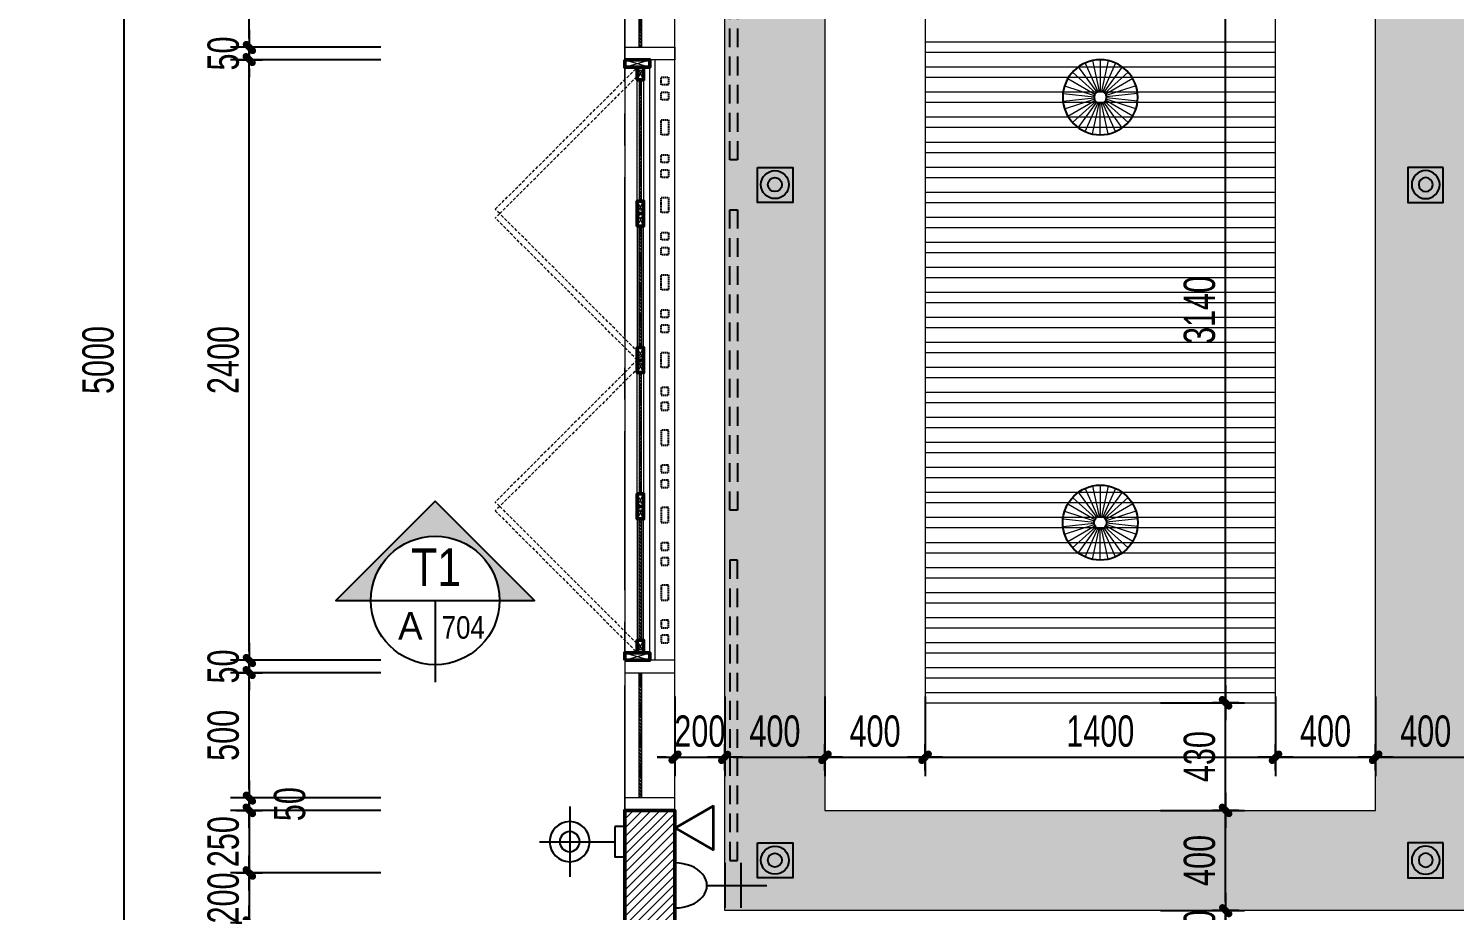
# Model space of a CAD drawing. Header units: inches. Extents: x 88947 to 296847, y 35049 to 161062.
# Drawn here: x 94879 to 100576, y 86509 to 90034 of the extents above; entities that cross this region are included whole.
import ezdxf
from ezdxf.enums import TextEntityAlignment as Align

# ---------------------------------------------------------------- set-up
doc = ezdxf.new("R2010")
doc.units = ezdxf.units.IN
doc.header["$MEASUREMENT"] = 0
doc.header["$PDMODE"] = 1
for name, pattern in [('ACAD_ISO03W100', [30, 12, -18]), ('CENTER', [50.8, 31.75, -6.35, 6.35, -6.35]), ('DASHED2', [9.525, 6.35, -3.175]), ('HIDDEN', [0.375, 0.25, -0.125])]:
    doc.linetypes.add(name, pattern=pattern)
for name, color, linetype, lineweight in [('A-Dims', 145, 'Continuous', 25), ('CUA', 42, 'Continuous', 20), ('DIM', 7, 'Continuous', 25), ('DO', 4, 'Continuous', 25), ('HACTH', 8, 'Continuous', 5), ('HATCH', 8, 'Continuous', 5), ('KY HIEU', 4, 'Continuous', 25), ('mb$0$CUA', 42, 'Continuous', 20), ('mb$0$HATCH', 69, 'Continuous', 15), ('mb$0$net cat', 51, 'Continuous', 50), ('mb$0$net manh', 251, 'Continuous', 5), ('NETMANH', 192, 'Continuous', 18), ('netthay', 254, 'Continuous', 25), ('THAY', 3, 'Continuous', 18), ('tran', 202, 'Continuous', 15), ('TRUC', 252, 'ACAD_ISO03W100', 13), ('TUONG', 4, 'Continuous', 50)]:
    doc.layers.add(name, color=color, linetype=linetype, lineweight=lineweight)
doc.layers.add('E-socket', color=1, linetype='Continuous')
doc.layers.add('text', color=2, linetype='Continuous')
doc.styles.add('AVO-B', font='VAVOB.TTF')
doc.styles.add('DDCo-B-Helve-condense', font='VHELVCB.TTF')
doc.styles.add('VNI-HELVE-CONDENSE', font='VNARIAL.TTF', dxfattribs={"width": 0.7})
doc.dimstyles.new('TAS-100', dxfattribs={"dimscale": 50, "dimtxt": 2.5, "dimasz": 0.7, "dimexe": 1.5, "dimexo": 1.5, "dimgap": 0.8, "dimtad": 1, "dimdec": 0, "dimzin": 3, "dimdsep": 46, "dimtxsty": 'VNI-HELVE-CONDENSE', "dimblk": 'TICK', "dimcen": 2.5, "dimclrt": 71, "dimazin": 2, "dimtfac": 0.75, "dimtdec": 0, "dimtix": 1, "dimtmove": 2, "dimatfit": 2, "dimldrblk": 'TICK123', "dimfxl": 1.5, "dimtolj": 1, "dimtzin": 0, "dimarcsym": 0})

# ---------------------------------------------------------------- blocks, each defined once
blk = doc.blocks.new('12')
at = {"linetype": 'HIDDEN', "ltscale": 300}
blk.add_lwpolyline([(-600, 20), (600, 20), (600, 50), (-600, 50)], close=True, dxfattribs=at)
for points in [[(-600, 20), (-600, 50), (-525, 20), (-525, 50)], [(600, 20), (600, 50), (525, 20), (525, 50)]]:
    blk.add_solid(points)
blk = doc.blocks.new('DNT')
for points in [[(0, 425), (0, 50)], [(-175, 275), (175, 275)]]:
    blk.add_lwpolyline(points)
blk.add_lwpolyline([(-75, 50), (75, 50), (75, 0), (-75, 0)], close=True)
for radius in [100, 50]:
    blk.add_circle((0, 275), radius)
blk = doc.blocks.new('P')
at = {"linetype": 'Continuous', "ltscale": 2}
for p, q in [((0, 0), (308, 178)), ((9, 0), (303, 170)), ((303, -170), (303, 170)), ((308, -178), (308, 178)), ((0, 0), (308, -178)), ((9, 0), (303, -170))]:
    blk.add_line(p, q, dxfattribs=at)
blk = doc.blocks.new('S-2')
at = {"layer": 'E-socket', "linetype": 'Continuous', "ltscale": 50}
for p, q in [((0, 107.1), (0, 306.7)), ((-75, 219.4), (75, 219.4)), ((-75, 166.9), (75, 166.9)), ((-75, 0), (75, 0))]:
    blk.add_line(p, q, dxfattribs=at)
blk.add_ellipse((0, 0), major_axis=(0, 107.1), ratio=0.7, start_param=4.712389, end_param=7.853982, dxfattribs=at)
blk = doc.blocks.new('A$C42FF647F')
at = {"layer": 'HATCH'}
h = blk.add_hatch(dxfattribs=at)
h.set_pattern_fill('ANSI31', color=256, scale=200, style=0)
h.set_pattern_definition([(45, (-4900, -7050), (-17.67767, 17.67767), [])])
h.paths.add_polyline_path([(-4900, -8200), (-4900, -8350), (-4700, -8350), (-4700, -7750), (-4900, -7750), (-4900, -8000), (-4900, -8000), (-4900, -8200)])
at = {"layer": 'mb$0$HATCH'}
h = blk.add_hatch(dxfattribs=at)
h.set_pattern_fill('ANSI32', color=256, angle=-90, style=0)
h.set_pattern_definition([(135, (-4832.5, -5450), (-6.73519, -6.73519), []), (135, (-4832.5, -5445.51), (-6.73519, -6.73519), [])])
h.paths.add_polyline_path([(-4842.5, -4700), (-4842.5, -4200), (-4832.5, -4200), (-4832.5, -4700)])
h = blk.add_hatch(dxfattribs=at)
h.set_pattern_fill('ANSI32', color=256, angle=-90, style=0)
h.set_pattern_definition([(225, (-4832.5, -4680), (-6.73519, 6.73519), []), (225, (-4832.5, -4684.49), (-6.73519, 6.73519), [])])
h.paths.add_polyline_path([(-4842.5, -4830), (-4842.5, -5315), (-4832.5, -5315), (-4832.5, -4830)])
h = blk.add_hatch(dxfattribs=at)
h.set_pattern_fill('ANSI32', color=256, angle=-90, style=0)
h.set_pattern_definition([(135, (-4832.5, -6035), (-6.73519, -6.73519), []), (135, (-4832.5, -6030.51), (-6.73519, -6.73519), [])])
h.paths.add_polyline_path([(-4842.5, -5900), (-4842.5, -5415), (-4832.5, -5415), (-4832.5, -5900)])
h = blk.add_hatch(dxfattribs=at)
h.set_pattern_fill('ANSI32', color=256, angle=-90, style=0)
h.set_pattern_definition([(225, (-4832.5, -5865), (-6.73519, 6.73519), []), (225, (-4832.5, -5869.49), (-6.73519, 6.73519), [])])
h.paths.add_polyline_path([(-4842.5, -6000), (-4842.5, -6485), (-4832.5, -6485), (-4832.5, -6000)])
h = blk.add_hatch(dxfattribs=at)
h.set_pattern_fill('ANSI32', color=256, angle=-90, style=0)
h.set_pattern_definition([(135, (-4832.5, -7220), (-6.73519, -6.73519), []), (135, (-4832.5, -7215.51), (-6.73519, -6.73519), [])])
h.paths.add_polyline_path([(-4842.5, -7070), (-4842.5, -6585), (-4832.5, -6585), (-4832.5, -7070)])
h = blk.add_hatch(dxfattribs=at)
h.set_pattern_fill('ANSI32', color=256, angle=-90, style=0)
h.set_pattern_definition([(135, (-4832.5, -7850), (-6.73519, -6.73519), []), (135, (-4832.5, -7845.51), (-6.73519, -6.73519), [])])
h.paths.add_polyline_path([(-4842.5, -7700), (-4842.5, -7200), (-4832.5, -7200), (-4832.5, -7700)])
at = {"layer": 'CUA'}
blk.add_lwpolyline([(-4780, -4750), (-4780, -7150)], dxfattribs=at)
at = {"layer": 'HATCH', "linetype": 'DASHED2', "ltscale": 2}
for points in [[(-5417.3, -5347.3), (-4850, -4780)], [(-4832.3, -4797.7), (-4850, -4780)], [(-4832.3, -5932.3), (-5399.6, -5365), (-4832.3, -4797.7)], [(-5399.6, -5365), (-5417.3, -5347.3)], [(-4850, -5365), (-4832.3, -5347.3)], [(-5399.6, -5365), (-5417.3, -5382.7)], [(-4850, -5950), (-5417.3, -5382.7)], [(-4850, -5365), (-4832.3, -5382.7)], [(-4850, -5950), (-5417.3, -6517.3)], [(-4832.3, -5967.7), (-5399.6, -6535), (-4832.3, -7102.3)], [(-4832.3, -5932.3), (-4850, -5950)], [(-4832.3, -5967.7), (-4850, -5950)], [(-5399.6, -6535), (-5417.3, -6517.3)], [(-5399.6, -6535), (-5417.3, -6552.7)], [(-4850, -6535), (-4832.3, -6517.3)], [(-4850, -6535), (-4832.3, -6552.7)], [(-5417.3, -6552.7), (-4850, -7120)], [(-4832.3, -7102.3), (-4850, -7120)]]:
    blk.add_lwpolyline(points, dxfattribs=at)
at = {"layer": 'mb$0$CUA'}
for points in [[(-4842.5, -4700), (-4842.5, -4200), (-4832.5, -4200), (-4832.5, -4700)], [(-4900, -4750), (-4900, -4700), (-4700, -4700), (-4700, -4750)], [(-4900, -7150), (-4800, -7150), (-4800, -4750), (-4900, -4750)], [(-4825, -5365), (-4850, -5365), (-4850, -4830), (-4825, -4830)], [(-4842.5, -4830), (-4842.5, -5315), (-4832.5, -5315), (-4832.5, -4830)], [(-4825, -5365), (-4850, -5365), (-4850, -5900), (-4825, -5900)], [(-4842.5, -5900), (-4842.5, -5415), (-4832.5, -5415), (-4832.5, -5900)], [(-4825, -6535), (-4850, -6535), (-4850, -6000), (-4825, -6000)], [(-4842.5, -6000), (-4842.5, -6485), (-4832.5, -6485), (-4832.5, -6000)], [(-4825, -6535), (-4850, -6535), (-4850, -7070), (-4825, -7070)], [(-4842.5, -7070), (-4842.5, -6585), (-4832.5, -6585), (-4832.5, -7070)], [(-4900, -7150), (-4900, -7200), (-4700, -7200), (-4700, -7150)], [(-4842.5, -7700), (-4842.5, -7200), (-4832.5, -7200), (-4832.5, -7700)], [(-4900, -7700), (-4900, -7750), (-4700, -7750), (-4700, -7700)]]:
    blk.add_lwpolyline(points, close=True, dxfattribs=at)
at = {"layer": 'mb$0$net cat'}
for points in [[(-4900, -4750), (-4800, -4750), (-4800, -4780), (-4900, -4780)], [(-4900, -4750), (-4800, -4750), (-4800, -4780), (-4900, -4780)], [(-4825, -4780), (-4850, -4780), (-4850, -4830), (-4825, -4830)], [(-4825, -5365), (-4850, -5365), (-4850, -5315), (-4825, -5315)], [(-4825, -5365), (-4850, -5365), (-4850, -5415), (-4825, -5415)], [(-4825, -5950), (-4850, -5950), (-4850, -5900), (-4825, -5900)], [(-4825, -5950), (-4850, -5950), (-4850, -6000), (-4825, -6000)], [(-4825, -6535), (-4850, -6535), (-4850, -6485), (-4825, -6485)], [(-4825, -6535), (-4850, -6535), (-4850, -6585), (-4825, -6585)], [(-4900, -7150), (-4800, -7150), (-4800, -7120), (-4900, -7120)], [(-4825, -7120), (-4850, -7120), (-4850, -7070), (-4825, -7070)]]:
    blk.add_lwpolyline(points, close=True, dxfattribs=at)
at = {"layer": 'mb$0$net manh'}
for points in [[(-4900, -4750), (-4800, -4780)], [(-4900, -4780), (-4800, -4750)], [(-4900, -4750), (-4800, -4780)], [(-4900, -4780), (-4800, -4750)], [(-4850, -4780), (-4825, -4830)], [(-4825, -4780), (-4850, -4830)], [(-4850, -5365), (-4825, -5315)], [(-4825, -5365), (-4850, -5315)], [(-4850, -5365), (-4825, -5415)], [(-4825, -5365), (-4850, -5415)], [(-4850, -5950), (-4825, -5900)], [(-4825, -5950), (-4850, -5900)], [(-4850, -5950), (-4825, -6000)], [(-4825, -5950), (-4850, -6000)], [(-4850, -6535), (-4825, -6485)], [(-4825, -6535), (-4850, -6485)], [(-4850, -6535), (-4825, -6585)], [(-4825, -6535), (-4850, -6585)], [(-4900, -7150), (-4800, -7120)], [(-4900, -7120), (-4800, -7150)], [(-4850, -7120), (-4825, -7070)], [(-4825, -7120), (-4850, -7070)]]:
    blk.add_lwpolyline(points, dxfattribs=at)
at = {"layer": 'netthay', "linetype": 'HIDDEN', "ltscale": 20}
for points in [[(-4725, -4820), (-4725, -4850), (-4755, -4850), (-4755, -4820)], [(-4725, -4880), (-4725, -4910), (-4755, -4910), (-4755, -4880)], [(-4725, -4990), (-4725, -5050), (-4755, -5050), (-4755, -4990)], [(-4725, -5130), (-4725, -5160), (-4755, -5160), (-4755, -5130)], [(-4725, -5190), (-4725, -5220), (-4755, -5220), (-4755, -5190)], [(-4725, -5300), (-4725, -5360), (-4755, -5360), (-4755, -5300)], [(-4725, -5440), (-4725, -5470), (-4755, -5470), (-4755, -5440)], [(-4725, -5500), (-4725, -5530), (-4755, -5530), (-4755, -5500)], [(-4725, -5610), (-4725, -5670), (-4755, -5670), (-4755, -5610)], [(-4725, -5750), (-4725, -5780), (-4755, -5780), (-4755, -5750)], [(-4725, -5810), (-4725, -5840), (-4755, -5840), (-4755, -5810)], [(-4725, -5920), (-4725, -5980), (-4755, -5980), (-4755, -5920)], [(-4725, -6090), (-4725, -6060), (-4755, -6060), (-4755, -6090)], [(-4725, -6150), (-4725, -6120), (-4755, -6120), (-4755, -6150)], [(-4725, -6290), (-4725, -6230), (-4755, -6230), (-4755, -6290)], [(-4725, -6400), (-4725, -6370), (-4755, -6370), (-4755, -6400)], [(-4725, -6460), (-4725, -6430), (-4755, -6430), (-4755, -6460)], [(-4725, -6600), (-4725, -6540), (-4755, -6540), (-4755, -6600)], [(-4725, -6710), (-4725, -6680), (-4755, -6680), (-4755, -6710)], [(-4725, -6770), (-4725, -6740), (-4755, -6740), (-4755, -6770)], [(-4725, -6910), (-4725, -6850), (-4755, -6850), (-4755, -6910)], [(-4725, -7020), (-4725, -6990), (-4755, -6990), (-4755, -7020)], [(-4725, -7080), (-4725, -7050), (-4755, -7050), (-4755, -7080)]]:
    blk.add_lwpolyline(points, close=True, dxfattribs=at)
at = {"layer": 'THAY'}
blk.add_lwpolyline([(-4700, -4150), (-4900, -4150), (-4900, -7750), (-4700, -7750)], close=True, dxfattribs=at)
at = {"layer": 'TUONG'}
blk.add_lwpolyline([(-4900, -8200), (-4900, -8350), (-4700, -8350), (-4700, -7750), (-4900, -7750), (-4900, -8000), (-4900, -8000), (-4900, -8200), (-4900, -8200)], dxfattribs=at)
blk = doc.blocks.new('A$C3DEE6F4E')
at = {"layer": 'DO'}
for radius in [300, 300, 300, 300, 300, 300, 300, 300, 300, 300, 300, 300, 300, 300, 300, 300, 300, 300, 300, 300, 300, 300, 300, 300, 300, 300, 300, 300, 300, 50]:
    blk.add_circle((0, 0), radius, dxfattribs=at)
at = {"layer": 'HACTH'}
for points in [[(-176, 243), (-29, 40)], [(-122, 274), (-20, 46)], [(-62, 293), (-10, 49)], [(0, 300), (0, 50)], [(62, 293), (10, 49)], [(122, 274), (20, 46)], [(176, 243), (29, 40)], [(-260, 150), (-43, 25)], [(-223, 201), (-37, 33)], [(223, 201), (37, 33)], [(260, 150), (43, 25)], [(-298, 31), (-50, 5)], [(-285, 93), (-48, 15)], [(285, 93), (48, 15)], [(298, 31), (50, 5)], [(-298, -31), (-50, -5)], [(-285, -93), (-48, -15)], [(-260, -150), (-43, -25)], [(-223, -201), (-37, -33)], [(-176, -243), (-29, -40)], [(-122, -274), (-20, -46)], [(-62, -293), (-10, -49)], [(0, -300), (0, -50)], [(62, -293), (10, -49)], [(122, -274), (20, -46)], [(176, -243), (29, -40)], [(223, -201), (37, -33)], [(260, -150), (43, -25)], [(285, -93), (48, -15)], [(298, -31), (50, -5)]]:
    blk.add_lwpolyline(points, dxfattribs=at)
blk = doc.blocks.new('CP1')
blk.add_lwpolyline([(-86.9, 86), (89.2, 86), (89.2, -88.5), (-86.9, -88.5)], close=True)
for radius in [70, 35]:
    blk.add_circle((0, 0), radius)
blk = doc.blocks.new('A$C2E5841C4')
blk.add_hatch(color=256).paths.add_polyline_path([(396.9, 723.8), (0, 326.9), (140, 326.9, -1), (653.8, 326.9), (793.8, 326.9)])
at = {"layer": 'text', "color": 2, "linetype": 'Continuous'}
blk.add_line((396.9, 326.9), (396.9, 0), dxfattribs=at)
blk.add_lwpolyline([(396.9, 723.8), (0, 326.9), (793.8, 326.9)], close=True, dxfattribs=at)
blk.add_circle((396.9, 326.9), 256.9, dxfattribs=at)
blk = doc.blocks.new('TICK')
at = {"layer": 'A-Dims', "color": 1}
for p, q in [((-2, 0), (2, 0)), ((0, 1.5), (0, -1.5))]:
    blk.add_line(p, q, dxfattribs=at)
at = {"layer": 'A-Dims', "color": 1, "const_width": 0.788}
blk.add_lwpolyline([(-0.33, -0.35), (0.38, 0.38)], dxfattribs=at)
at = {"layer": 'A-Dims', "color": 1, "const_width": 0.394}
for points in [[(0.24, 0.52, -0.414214), (0.52, 0.52, -1)], [(0.52, 0.52, -0.414214), (0.52, 0.24, -1)], [(-0.47, -0.21, 0.414214), (-0.47, -0.49, 1)], [(-0.47, -0.49, 0.414214), (-0.19, -0.49, 1)]]:
    blk.add_lwpolyline(points, format="xyb", dxfattribs=at)
blk = doc.blocks.new('*D3209')
at = {"layer": 'Defpoints', "color": 0}
for p in [(97461.3, 87439), (97661.3, 87439), (97661.3, 87121.3)]:
    blk.add_point(p, dxfattribs=at)
at = {"layer": 'DIM', "color": 0, "lineweight": -2}
for p, q in [((97461.3, 87364), (97461.3, 87046.3)), ((97661.3, 87364), (97661.3, 87046.3)), ((97426.3, 87121.3), (97391.3, 87121.3)), ((97461.3, 87121.3), (97661.3, 87121.3)), ((97696.3, 87121.3), (97731.3, 87121.3))]:
    blk.add_line(p, q, dxfattribs=at)
at = {"layer": 'DIM', "color": 0, "lineweight": -2, "xscale": 35, "yscale": 35, "zscale": 35}
blk.add_blockref('TICK', (97461.3, 87121.3), dxfattribs=at)
at = {"layer": 'DIM', "color": 0, "lineweight": -2, "xscale": 35, "yscale": 35, "zscale": 35, "rotation": 180}
blk.add_blockref('TICK', (97661.3, 87121.3), dxfattribs=at)
at = {"layer": 'DIM', "color": 71, "insert": (97561.3, 87225.1), "char_height": 125, "attachment_point": 5, "style": 'VNI-HELVE-CONDENSE'}
blk.add_mtext('\\A1;200', dxfattribs=at)
blk = doc.blocks.new('TICK123')
at = {"layer": 'A-Dims', "color": 1}
blk.add_lwpolyline([(0.05, 0, 0, 0.84, 0), (-2.11, 0, 8.4, 8.4, 0)], format="xyseb", dxfattribs=at)
blk = doc.blocks.new('*D3210')
at = {"layer": 'Defpoints', "color": 0}
for p in [(97661.3, 87439), (98061.3, 87439), (98061.3, 87121.3)]:
    blk.add_point(p, dxfattribs=at)
at = {"layer": 'DIM', "color": 0, "lineweight": -2}
for p, q in [((97661.3, 87364), (97661.3, 87046.3)), ((98061.3, 87364), (98061.3, 87046.3)), ((97696.3, 87121.3), (98026.3, 87121.3))]:
    blk.add_line(p, q, dxfattribs=at)
at = {"layer": 'DIM', "color": 0, "lineweight": -2, "xscale": 35, "yscale": 35, "zscale": 35, "rotation": 180}
blk.add_blockref('TICK', (97661.3, 87121.3), dxfattribs=at)
at = {"layer": 'DIM', "color": 0, "lineweight": -2, "xscale": 35, "yscale": 35, "zscale": 35}
blk.add_blockref('TICK', (98061.3, 87121.3), dxfattribs=at)
at = {"layer": 'DIM', "color": 71, "insert": (97861.3, 87225.1), "char_height": 125, "attachment_point": 5, "style": 'VNI-HELVE-CONDENSE'}
blk.add_mtext('\\A1;400', dxfattribs=at)
blk = doc.blocks.new('*D3211')
at = {"layer": 'Defpoints', "color": 0}
for p in [(98061.3, 87439), (98461.3, 87439), (98461.3, 87121.3)]:
    blk.add_point(p, dxfattribs=at)
at = {"layer": 'DIM', "color": 0, "lineweight": -2}
for p, q in [((98061.3, 87364), (98061.3, 87046.3)), ((98461.3, 87364), (98461.3, 87046.3)), ((98096.3, 87121.3), (98426.3, 87121.3))]:
    blk.add_line(p, q, dxfattribs=at)
at = {"layer": 'DIM', "color": 0, "lineweight": -2, "xscale": 35, "yscale": 35, "zscale": 35, "rotation": 180}
blk.add_blockref('TICK', (98061.3, 87121.3), dxfattribs=at)
at = {"layer": 'DIM', "color": 0, "lineweight": -2, "xscale": 35, "yscale": 35, "zscale": 35}
blk.add_blockref('TICK', (98461.3, 87121.3), dxfattribs=at)
at = {"layer": 'DIM', "color": 71, "insert": (98261.3, 87225.1), "char_height": 125, "attachment_point": 5, "style": 'VNI-HELVE-CONDENSE'}
blk.add_mtext('\\A1;400', dxfattribs=at)
blk = doc.blocks.new('*D3212')
at = {"layer": 'Defpoints', "color": 0}
for p in [(98461.3, 87439), (99861.3, 87439), (99861.3, 87121.3)]:
    blk.add_point(p, dxfattribs=at)
at = {"layer": 'DIM', "color": 0, "lineweight": -2}
for p, q in [((98461.3, 87364), (98461.3, 87046.3)), ((99861.3, 87364), (99861.3, 87046.3)), ((98496.3, 87121.3), (99826.3, 87121.3))]:
    blk.add_line(p, q, dxfattribs=at)
at = {"layer": 'DIM', "color": 0, "lineweight": -2, "xscale": 35, "yscale": 35, "zscale": 35, "rotation": 180}
blk.add_blockref('TICK', (98461.3, 87121.3), dxfattribs=at)
at = {"layer": 'DIM', "color": 0, "lineweight": -2, "xscale": 35, "yscale": 35, "zscale": 35}
blk.add_blockref('TICK', (99861.3, 87121.3), dxfattribs=at)
at = {"layer": 'DIM', "color": 71, "insert": (99161.3, 87225.1), "char_height": 125, "attachment_point": 5, "style": 'VNI-HELVE-CONDENSE'}
blk.add_mtext('\\A1;1400', dxfattribs=at)
blk = doc.blocks.new('*D3213')
at = {"layer": 'Defpoints', "color": 0}
for p in [(99861.3, 87439), (100261.3, 87439), (100261.3, 87121.3)]:
    blk.add_point(p, dxfattribs=at)
at = {"layer": 'DIM', "color": 0, "lineweight": -2}
for p, q in [((99861.3, 87364), (99861.3, 87046.3)), ((100261.3, 87364), (100261.3, 87046.3)), ((99896.3, 87121.3), (100226.3, 87121.3))]:
    blk.add_line(p, q, dxfattribs=at)
at = {"layer": 'DIM', "color": 0, "lineweight": -2, "xscale": 35, "yscale": 35, "zscale": 35, "rotation": 180}
blk.add_blockref('TICK', (99861.3, 87121.3), dxfattribs=at)
at = {"layer": 'DIM', "color": 0, "lineweight": -2, "xscale": 35, "yscale": 35, "zscale": 35}
blk.add_blockref('TICK', (100261.3, 87121.3), dxfattribs=at)
at = {"layer": 'DIM', "color": 71, "insert": (100061.3, 87225.1), "char_height": 125, "attachment_point": 5, "style": 'VNI-HELVE-CONDENSE'}
blk.add_mtext('\\A1;400', dxfattribs=at)
blk = doc.blocks.new('*D3214')
at = {"layer": 'Defpoints', "color": 0}
for p in [(100261.3, 87439), (100661.3, 87439), (100661.3, 87121.3)]:
    blk.add_point(p, dxfattribs=at)
at = {"layer": 'DIM', "color": 0, "lineweight": -2}
for p, q in [((100261.3, 87364), (100261.3, 87046.3)), ((100661.3, 87364), (100661.3, 87046.3)), ((100296.3, 87121.3), (100626.3, 87121.3))]:
    blk.add_line(p, q, dxfattribs=at)
at = {"layer": 'DIM', "color": 0, "lineweight": -2, "xscale": 35, "yscale": 35, "zscale": 35, "rotation": 180}
blk.add_blockref('TICK', (100261.3, 87121.3), dxfattribs=at)
at = {"layer": 'DIM', "color": 0, "lineweight": -2, "xscale": 35, "yscale": 35, "zscale": 35}
blk.add_blockref('TICK', (100661.3, 87121.3), dxfattribs=at)
at = {"layer": 'DIM', "color": 71, "insert": (100461.3, 87225.1), "char_height": 125, "attachment_point": 5, "style": 'VNI-HELVE-CONDENSE'}
blk.add_mtext('\\A1;400', dxfattribs=at)
blk = doc.blocks.new('*D3228')
at = {"layer": 'Defpoints', "color": 0}
for p in [(99327, 86509), (99661.8, 86509), (99327, 86309)]:
    blk.add_point(p, dxfattribs=at)
at = {"layer": 'DIM', "color": 0, "lineweight": -2}
for p, q in [((99661.8, 86544), (99661.8, 86579)), ((99402, 86509), (99736.8, 86509)), ((99661.8, 86309), (99661.8, 86509)), ((99402, 86309), (99736.8, 86309)), ((99661.8, 86274), (99661.8, 86239))]:
    blk.add_line(p, q, dxfattribs=at)
at = {"layer": 'DIM', "color": 0, "lineweight": -2, "xscale": 35, "yscale": 35, "zscale": 35}
for p, rotation in [((99661.8, 86509), 270), ((99661.8, 86309), 90)]:
    blk.add_blockref('TICK', p, dxfattribs=dict(at, rotation=rotation))
at = {"layer": 'DIM', "color": 71, "insert": (99558, 86409), "char_height": 125, "attachment_point": 5, "rotation": 90, "style": 'VNI-HELVE-CONDENSE'}
blk.add_mtext('\\A1;200', dxfattribs=at)
blk = doc.blocks.new('*D3229')
at = {"layer": 'Defpoints', "color": 0}
for p in [(99327, 86909), (99661.8, 86909), (99327, 86509)]:
    blk.add_point(p, dxfattribs=at)
at = {"layer": 'DIM', "color": 0, "lineweight": -2}
for p, q in [((99402, 86909), (99736.8, 86909)), ((99661.8, 86544), (99661.8, 86874)), ((99402, 86509), (99736.8, 86509))]:
    blk.add_line(p, q, dxfattribs=at)
at = {"layer": 'DIM', "color": 0, "lineweight": -2, "xscale": 35, "yscale": 35, "zscale": 35}
for p, rotation in [((99661.8, 86909), 90), ((99661.8, 86509), 270)]:
    blk.add_blockref('TICK', p, dxfattribs=dict(at, rotation=rotation))
at = {"layer": 'DIM', "color": 71, "insert": (99558, 86709), "char_height": 125, "attachment_point": 5, "rotation": 90, "style": 'VNI-HELVE-CONDENSE'}
blk.add_mtext('\\A1;400', dxfattribs=at)
blk = doc.blocks.new('*D3230')
at = {"layer": 'Defpoints', "color": 0}
for p in [(99327, 87339), (99661.8, 87339), (99327, 86909)]:
    blk.add_point(p, dxfattribs=at)
at = {"layer": 'DIM', "color": 0, "lineweight": -2}
for p, q in [((99402, 87339), (99736.8, 87339)), ((99661.8, 86944), (99661.8, 87304)), ((99402, 86909), (99736.8, 86909))]:
    blk.add_line(p, q, dxfattribs=at)
at = {"layer": 'DIM', "color": 0, "lineweight": -2, "xscale": 35, "yscale": 35, "zscale": 35}
for p, rotation in [((99661.8, 87339), 90), ((99661.8, 86909), 270)]:
    blk.add_blockref('TICK', p, dxfattribs=dict(at, rotation=rotation))
at = {"layer": 'DIM', "color": 71, "insert": (99557.9, 87124), "char_height": 125, "attachment_point": 5, "rotation": 90, "style": 'VNI-HELVE-CONDENSE'}
blk.add_mtext('\\A1;430', dxfattribs=at)
blk = doc.blocks.new('*D3231')
at = {"layer": 'Defpoints', "color": 0}
for p in [(99327, 90479), (99661.8, 90479), (99327, 87339)]:
    blk.add_point(p, dxfattribs=at)
at = {"layer": 'DIM', "color": 0, "lineweight": -2}
for p, q in [((99402, 90479), (99736.8, 90479)), ((99661.8, 87374), (99661.8, 90444)), ((99402, 87339), (99736.8, 87339))]:
    blk.add_line(p, q, dxfattribs=at)
at = {"layer": 'DIM', "color": 0, "lineweight": -2, "xscale": 35, "yscale": 35, "zscale": 35}
for p, rotation in [((99661.8, 90479), 90), ((99661.8, 87339), 270)]:
    blk.add_blockref('TICK', p, dxfattribs=dict(at, rotation=rotation))
at = {"layer": 'DIM', "color": 71, "insert": (99557.9, 88909), "char_height": 125, "attachment_point": 5, "rotation": 90, "style": 'VNI-HELVE-CONDENSE'}
blk.add_mtext('\\A1;3140', dxfattribs=at)
blk = doc.blocks.new('*D4453')
at = {"layer": 'Defpoints', "color": 0}
for p in [(95261.3, 91209), (96361.3, 91209), (96361.3, 86209)]:
    blk.add_point(p, dxfattribs=at)
at = {"layer": 'DIM', "color": 0, "lineweight": -2}
for p, q in [((96286.3, 91209), (95186.3, 91209)), ((95261.3, 86244), (95261.3, 91174)), ((96286.3, 86209), (95186.3, 86209))]:
    blk.add_line(p, q, dxfattribs=at)
at = {"layer": 'DIM', "color": 0, "lineweight": -2, "xscale": 35, "yscale": 35, "zscale": 35}
for p, rotation in [((95261.3, 91209), 90), ((95261.3, 86209), 270)]:
    blk.add_blockref('TICK', p, dxfattribs=dict(at, rotation=rotation))
at = {"layer": 'DIM', "color": 71, "insert": (95157.6, 88709), "char_height": 125, "attachment_point": 5, "rotation": 90, "style": 'VNI-HELVE-CONDENSE'}
blk.add_mtext('\\A1;5000', dxfattribs=at)
blk = doc.blocks.new('*D4455')
at = {"layer": 'Defpoints', "color": 0}
for p in [(94761.3, 92709), (96361.3, 92709), (96361.3, 84709)]:
    blk.add_point(p, dxfattribs=at)
at = {"layer": 'DIM', "color": 0, "lineweight": -2}
for p, q in [((96286.3, 92709), (94686.3, 92709)), ((94761.3, 84744), (94761.3, 92674)), ((96286.3, 84709), (94686.3, 84709))]:
    blk.add_line(p, q, dxfattribs=at)
at = {"layer": 'DIM', "color": 0, "lineweight": -2, "xscale": 35, "yscale": 35, "zscale": 35}
for p, rotation in [((94761.3, 92709), 90), ((94761.3, 84709), 270)]:
    blk.add_blockref('TICK', p, dxfattribs=dict(at, rotation=rotation))
at = {"layer": 'DIM', "color": 71, "insert": (94657.6, 88709), "char_height": 125, "attachment_point": 5, "rotation": 90, "style": 'VNI-HELVE-CONDENSE'}
blk.add_mtext('\\A1;8000', dxfattribs=at)
blk = doc.blocks.new('*D4460')
at = {"layer": 'Defpoints', "color": 0}
for p in [(96361.3, 86959), (95761.3, 86909), (96361.3, 86909)]:
    blk.add_point(p, dxfattribs=at)
at = {"layer": 'DIM', "color": 0, "lineweight": -2}
for p, q in [((95761.3, 86994), (95761.3, 87029)), ((96286.3, 86959), (95686.3, 86959)), ((95761.3, 86959), (95761.3, 86909)), ((96286.3, 86909), (95686.3, 86909)), ((95761.3, 86874), (95761.3, 86839))]:
    blk.add_line(p, q, dxfattribs=at)
at = {"layer": 'DIM', "color": 0, "lineweight": -2, "xscale": 35, "yscale": 35, "zscale": 35}
for p, rotation in [((95761.3, 86959), 270), ((95761.3, 86909), 90)]:
    blk.add_blockref('TICK', p, dxfattribs=dict(at, rotation=rotation))
at = {"layer": 'DIM', "color": 71, "insert": (95922.8, 86934), "char_height": 125, "attachment_point": 5, "rotation": 90, "style": 'VNI-HELVE-CONDENSE'}
blk.add_mtext('\\A1;50', dxfattribs=at)
blk = doc.blocks.new('*D4461')
at = {"layer": 'Defpoints', "color": 0}
for p in [(96361.3, 86909), (95761.3, 86659), (96361.3, 86659)]:
    blk.add_point(p, dxfattribs=at)
at = {"layer": 'DIM', "color": 0, "lineweight": -2}
for p, q in [((95761.3, 86944), (95761.3, 86979)), ((96286.3, 86909), (95686.3, 86909)), ((95761.3, 86909), (95761.3, 86659)), ((96286.3, 86659), (95686.3, 86659)), ((95761.3, 86624), (95761.3, 86589))]:
    blk.add_line(p, q, dxfattribs=at)
at = {"layer": 'DIM', "color": 0, "lineweight": -2, "xscale": 35, "yscale": 35, "zscale": 35}
for p, rotation in [((95761.3, 86909), 270), ((95761.3, 86659), 90)]:
    blk.add_blockref('TICK', p, dxfattribs=dict(at, rotation=rotation))
at = {"layer": 'DIM', "color": 71, "insert": (95657.6, 86784), "char_height": 125, "attachment_point": 5, "rotation": 90, "style": 'VNI-HELVE-CONDENSE'}
blk.add_mtext('\\A1;250', dxfattribs=at)
blk = doc.blocks.new('*D4462')
at = {"layer": 'Defpoints', "color": 0}
for p in [(96361.3, 86659), (95761.3, 86459), (96361.3, 86459)]:
    blk.add_point(p, dxfattribs=at)
at = {"layer": 'DIM', "color": 0, "lineweight": -2}
for p, q in [((95761.3, 86694), (95761.3, 86729)), ((96286.3, 86659), (95686.3, 86659)), ((95761.3, 86659), (95761.3, 86459)), ((96286.3, 86459), (95686.3, 86459)), ((95761.3, 86424), (95761.3, 86389))]:
    blk.add_line(p, q, dxfattribs=at)
at = {"layer": 'DIM', "color": 0, "lineweight": -2, "xscale": 35, "yscale": 35, "zscale": 35}
for p, rotation in [((95761.3, 86659), 270), ((95761.3, 86459), 90)]:
    blk.add_blockref('TICK', p, dxfattribs=dict(at, rotation=rotation))
at = {"layer": 'DIM', "color": 71, "insert": (95657.6, 86559), "char_height": 125, "attachment_point": 5, "rotation": 90, "style": 'VNI-HELVE-CONDENSE'}
blk.add_mtext('\\A1;200', dxfattribs=at)
blk = doc.blocks.new('*D4463')
at = {"layer": 'Defpoints', "color": 0}
for p in [(96361.3, 86459), (95761.3, 86209), (96361.3, 86209)]:
    blk.add_point(p, dxfattribs=at)
at = {"layer": 'DIM', "color": 0, "lineweight": -2}
for p, q in [((95761.3, 86494), (95761.3, 86529)), ((96286.3, 86459), (95686.3, 86459)), ((95761.3, 86459), (95761.3, 86209)), ((96286.3, 86209), (95686.3, 86209)), ((95761.3, 86174), (95761.3, 86139))]:
    blk.add_line(p, q, dxfattribs=at)
at = {"layer": 'DIM', "color": 0, "lineweight": -2, "xscale": 35, "yscale": 35, "zscale": 35}
for p, rotation in [((95761.3, 86459), 270), ((95761.3, 86209), 90)]:
    blk.add_blockref('TICK', p, dxfattribs=dict(at, rotation=rotation))
at = {"layer": 'DIM', "color": 71, "insert": (95657.6, 86334), "char_height": 125, "attachment_point": 5, "rotation": 90, "style": 'VNI-HELVE-CONDENSE'}
blk.add_mtext('\\A1;250', dxfattribs=at)
blk = doc.blocks.new('*D4525')
at = {"layer": 'Defpoints', "color": 0}
for p in [(95761.3, 87459), (96361.3, 87459), (96361.3, 86959)]:
    blk.add_point(p, dxfattribs=at)
at = {"layer": 'DIM', "color": 0, "lineweight": -2}
for p, q in [((96286.3, 87459), (95686.3, 87459)), ((95761.3, 86994), (95761.3, 87424)), ((96286.3, 86959), (95686.3, 86959))]:
    blk.add_line(p, q, dxfattribs=at)
at = {"layer": 'DIM', "color": 0, "lineweight": -2, "xscale": 35, "yscale": 35, "zscale": 35}
for p, rotation in [((95761.3, 87459), 90), ((95761.3, 86959), 270)]:
    blk.add_blockref('TICK', p, dxfattribs=dict(at, rotation=rotation))
at = {"layer": 'DIM', "color": 71, "insert": (95657.6, 87209), "char_height": 125, "attachment_point": 5, "rotation": 90, "style": 'VNI-HELVE-CONDENSE'}
blk.add_mtext('\\A1;500', dxfattribs=at)
blk = doc.blocks.new('*D4526')
at = {"layer": 'Defpoints', "color": 0}
for p in [(95761.3, 87509), (96361.3, 87509), (96361.3, 87459)]:
    blk.add_point(p, dxfattribs=at)
at = {"layer": 'DIM', "color": 0, "lineweight": -2}
for p, q in [((95761.3, 87544), (95761.3, 87579)), ((96286.3, 87509), (95686.3, 87509)), ((95761.3, 87459), (95761.3, 87509)), ((96286.3, 87459), (95686.3, 87459)), ((95761.3, 87424), (95761.3, 87389))]:
    blk.add_line(p, q, dxfattribs=at)
at = {"layer": 'DIM', "color": 0, "lineweight": -2, "xscale": 35, "yscale": 35, "zscale": 35}
for p, rotation in [((95761.3, 87509), 270), ((95761.3, 87459), 90)]:
    blk.add_blockref('TICK', p, dxfattribs=dict(at, rotation=rotation))
at = {"layer": 'DIM', "color": 71, "insert": (95657.6, 87484), "char_height": 125, "attachment_point": 5, "rotation": 90, "style": 'VNI-HELVE-CONDENSE'}
blk.add_mtext('\\A1;50', dxfattribs=at)
blk = doc.blocks.new('*D4527')
at = {"layer": 'Defpoints', "color": 0}
for p in [(95761.3, 89909), (96361.3, 89909), (96361.3, 87509)]:
    blk.add_point(p, dxfattribs=at)
at = {"layer": 'DIM', "color": 0, "lineweight": -2}
for p, q in [((96286.3, 89909), (95686.3, 89909)), ((95761.3, 87544), (95761.3, 89874)), ((96286.3, 87509), (95686.3, 87509))]:
    blk.add_line(p, q, dxfattribs=at)
at = {"layer": 'DIM', "color": 0, "lineweight": -2, "xscale": 35, "yscale": 35, "zscale": 35}
for p, rotation in [((95761.3, 89909), 90), ((95761.3, 87509), 270)]:
    blk.add_blockref('TICK', p, dxfattribs=dict(at, rotation=rotation))
at = {"layer": 'DIM', "color": 71, "insert": (95657.6, 88709), "char_height": 125, "attachment_point": 5, "rotation": 90, "style": 'VNI-HELVE-CONDENSE'}
blk.add_mtext('\\A1;2400', dxfattribs=at)
blk = doc.blocks.new('*D4528')
at = {"layer": 'Defpoints', "color": 0}
for p in [(95761.3, 89959), (96361.3, 89959), (96361.3, 89909)]:
    blk.add_point(p, dxfattribs=at)
at = {"layer": 'DIM', "color": 0, "lineweight": -2}
for p, q in [((95761.3, 89994), (95761.3, 90029)), ((96286.3, 89959), (95686.3, 89959)), ((95761.3, 89909), (95761.3, 89959)), ((96286.3, 89909), (95686.3, 89909)), ((95761.3, 89874), (95761.3, 89839))]:
    blk.add_line(p, q, dxfattribs=at)
at = {"layer": 'DIM', "color": 0, "lineweight": -2, "xscale": 35, "yscale": 35, "zscale": 35}
for p, rotation in [((95761.3, 89959), 270), ((95761.3, 89909), 90)]:
    blk.add_blockref('TICK', p, dxfattribs=dict(at, rotation=rotation))
at = {"layer": 'DIM', "color": 71, "insert": (95657.6, 89934), "char_height": 125, "attachment_point": 5, "rotation": 90, "style": 'VNI-HELVE-CONDENSE'}
blk.add_mtext('\\A1;50', dxfattribs=at)
blk = doc.blocks.new('*D4529')
at = {"layer": 'Defpoints', "color": 0}
for p in [(95761.3, 90459), (96361.3, 90459), (96361.3, 89959)]:
    blk.add_point(p, dxfattribs=at)
at = {"layer": 'DIM', "color": 0, "lineweight": -2}
for p, q in [((96286.3, 90459), (95686.3, 90459)), ((95761.3, 89994), (95761.3, 90424)), ((96286.3, 89959), (95686.3, 89959))]:
    blk.add_line(p, q, dxfattribs=at)
at = {"layer": 'DIM', "color": 0, "lineweight": -2, "xscale": 35, "yscale": 35, "zscale": 35}
for p, rotation in [((95761.3, 90459), 90), ((95761.3, 89959), 270)]:
    blk.add_blockref('TICK', p, dxfattribs=dict(at, rotation=rotation))
at = {"layer": 'DIM', "color": 71, "insert": (95657.6, 90209), "char_height": 125, "attachment_point": 5, "rotation": 90, "style": 'VNI-HELVE-CONDENSE'}
blk.add_mtext('\\A1;500', dxfattribs=at)

msp = doc.modelspace()

# ---------------------------------------------------------------- hatches: boundary and pattern name
at = {"layer": 'tran'}
h = msp.add_hatch(dxfattribs=at)
h.set_pattern_fill('DOTS', color=256, scale=500, style=0)
h.set_pattern_definition([(0, (97661.345, 86508.95), (15.625, 31.25), [0, -31.25])])
h.paths.add_polyline_path([(100661.3, 86509), (97661.3, 86509), (97661.3, 91109), (98061.3, 91109), (98061.3, 92509), (100561.3, 92509), (100661.3, 92509)])
h.paths.add_polyline_path([(100261.3, 90909), (98061.3, 90909), (98061.3, 86909), (100261.3, 86909)], flags=16)

# ---------------------------------------------------------------- linework, layer by layer
at = {"layer": 'NETMANH'}
for points in [[(99861.3, 89979), (98461.3, 89979), (98461.3, 89939), (99861.3, 89939)], [(99861.3, 89879), (98461.3, 89879), (98461.3, 89839), (99861.3, 89839)], [(99861.3, 89779), (98461.3, 89779), (98461.3, 89739), (99861.3, 89739)], [(99861.3, 89679), (98461.3, 89679), (98461.3, 89639), (99861.3, 89639)], [(99861.3, 89579), (98461.3, 89579), (98461.3, 89539), (99861.3, 89539)], [(99861.3, 89479), (98461.3, 89479), (98461.3, 89439), (99861.3, 89439)], [(99861.3, 89379), (98461.3, 89379), (98461.3, 89339), (99861.3, 89339)], [(99861.3, 89279), (98461.3, 89279), (98461.3, 89239), (99861.3, 89239)], [(99861.3, 89179), (98461.3, 89179), (98461.3, 89139), (99861.3, 89139)], [(99861.3, 89079), (98461.3, 89079), (98461.3, 89039), (99861.3, 89039)], [(99861.3, 88979), (98461.3, 88979), (98461.3, 88939), (99861.3, 88939)], [(99861.3, 88879), (98461.3, 88879), (98461.3, 88839), (99861.3, 88839)], [(99861.3, 88779), (98461.3, 88779), (98461.3, 88739), (99861.3, 88739)], [(99861.3, 88679), (98461.3, 88679), (98461.3, 88639), (99861.3, 88639)], [(99861.3, 88579), (98461.3, 88579), (98461.3, 88539), (99861.3, 88539)], [(99861.3, 88479), (98461.3, 88479), (98461.3, 88439), (99861.3, 88439)], [(99861.3, 88379), (98461.3, 88379), (98461.3, 88339), (99861.3, 88339)], [(99861.3, 88279), (98461.3, 88279), (98461.3, 88239), (99861.3, 88239)], [(99861.3, 88179), (98461.3, 88179), (98461.3, 88139), (99861.3, 88139)], [(99861.3, 88079), (98461.3, 88079), (98461.3, 88039), (99861.3, 88039)], [(99861.3, 87979), (98461.3, 87979), (98461.3, 87939), (99861.3, 87939)], [(99861.3, 87879), (98461.3, 87879), (98461.3, 87839), (99861.3, 87839)], [(99861.3, 87779), (98461.3, 87779), (98461.3, 87739), (99861.3, 87739)], [(99861.3, 87679), (98461.3, 87679), (98461.3, 87639), (99861.3, 87639)], [(99861.3, 87579), (98461.3, 87579), (98461.3, 87539), (99861.3, 87539)], [(99861.3, 87479), (98461.3, 87479), (98461.3, 87439), (99861.3, 87439)], [(99861.3, 87379), (98461.3, 87379), (98461.3, 87339), (99861.3, 87339)]]:
    msp.add_lwpolyline(points, close=True, dxfattribs=at)
at = {"layer": 'tran'}
for points in [[(100661.3, 86509), (100661.3, 86509), (97661.3, 86509), (97661.3, 91109), (98061.3, 91109), (98061.3, 92509), (98061.3, 92509), (100561.3, 92509), (100561.3, 92509), (100661.3, 92509), (100661.3, 86509)], [(100261.3, 90909), (98061.3, 90909), (98061.3, 86909), (100261.3, 86909)], [(99861.3, 90479), (98461.3, 90479), (98461.3, 87339), (99861.3, 87339)]]:
    msp.add_lwpolyline(points, close=True, dxfattribs=at)
at = {"layer": 'TRUC', "linetype": 'CENTER', "ltscale": 20}
msp.add_lwpolyline([(97261.3, 82709), (97261.3, 95209)], dxfattribs=at)

# ---------------------------------------------------------------- block references
at = {"layer": 'DO', "xscale": -1, "rotation": 270}
for p in [(97661.3, 90109), (97661.3, 88709)]:
    msp.add_blockref('12', p, dxfattribs=at)
at = {"layer": 'DO', "ltscale": 5, "yscale": 0.8000000000465661, "zscale": 0.8}
for p, xscale in [((97861.3, 89410), 0.8000000007450581), ((100461.3, 89410), -0.8000000007450581), ((97861.3, 86710), 0.8000000007450581), ((100461.3, 86710), -0.8000000007450581)]:
    msp.add_blockref('CP1', p, dxfattribs=dict(at, xscale=xscale))
at = {"layer": 'DO', "rotation": 270}
msp.add_blockref('12', (97661.3, 87309), dxfattribs=at)
at = {"layer": 'DO'}
for name, p, xscale, yscale, zscale, rotation in [('DNT', (97261.3, 86784), -0.8000000007450581, 0.8000000000465661, 0.8, 90), ('P', (97461.3, 86839.5), -0.5003126955125481, 0.5003126955125481, 0.5003126954346466, 180)]:
    msp.add_blockref(name, p, dxfattribs=dict(at, xscale=xscale, yscale=yscale, zscale=zscale, rotation=rotation))
at = {"layer": 'E-socket', "xscale": 1.199999999953434, "yscale": 1.200000000186265, "zscale": 1.2, "rotation": 270}
msp.add_blockref('S-2', (97461.3, 86609), dxfattribs=at)
at = {"layer": 'HACTH'}
msp.add_blockref('A$C42FF647F', (102161.3, 94659), dxfattribs=at)
at = {"layer": 'HATCH', "xscale": -0.5, "yscale": 0.5, "zscale": 0.5, "rotation": 180}
msp.add_blockref('A$C3DEE6F4E', (99161.3, 89759), dxfattribs=at)
at = {"layer": 'HATCH', "xscale": 0.5, "yscale": 0.5, "zscale": 0.5}
msp.add_blockref('A$C3DEE6F4E', (99161.3, 88059), dxfattribs=at)
at = {"layer": 'KY HIEU'}
msp.add_blockref('A$C2E5841C4', (96106.9, 87421.4), dxfattribs=at)

# ---------------------------------------------------------------- texts
at = {"layer": 'text', "linetype": 'Continuous'}
for s, height, style, p in [('T1', 150, 'DDCo-B-Helve-condense', (96507.7, 87806.1)), ('A', 110, 'AVO-B', (96404.7, 87591.3)), ('704', 90, 'DDCo-B-Helve-condense', (96616.2, 87595.3))]:
    msp.add_text(s, height=height, dxfattribs=dict(at, style=style)).set_placement(p, align=Align.CENTER)

# ---------------------------------------------------------------- dimensions: what is measured, and where the dimension line sits
at = {"layer": 'DIM'}
for base, p1, p2, picture, middle in [((94761.3, 92709), (96361.3, 84709), (96361.3, 92709), '*D4455', (94657.6, 88709)), ((95261.3, 91209), (96361.3, 86209), (96361.3, 91209), '*D4453', (95157.6, 88709)), ((95761.3, 90459), (96361.3, 89959), (96361.3, 90459), '*D4529', (95657.6, 90209)), ((99661.8, 90479), (99327, 87339), (99327, 90479), '*D3231', (99557.9, 88909)), ((95761.3, 89959), (96361.3, 89909), (96361.3, 89959), '*D4528', (95657.6, 89934)), ((95761.3, 89909), (96361.3, 87509), (96361.3, 89909), '*D4527', (95657.6, 88709)), ((95761.3, 87509), (96361.3, 87459), (96361.3, 87509), '*D4526', (95657.6, 87484)), ((95761.3, 87459), (96361.3, 86959), (96361.3, 87459), '*D4525', (95657.6, 87209)), ((99661.8, 87339), (99327, 86909), (99327, 87339), '*D3230', (99557.9, 87124)), ((95761.3, 86659), (96361.3, 86909), (96361.3, 86659), '*D4461', (95657.6, 86784)), ((99661.8, 86909), (99327, 86509), (99327, 86909), '*D3229', (99558, 86709)), ((95761.3, 86459), (96361.3, 86659), (96361.3, 86459), '*D4462', (95657.6, 86559)), ((99661.8, 86509), (99327, 86309), (99327, 86509), '*D3228', (99558, 86409)), ((95761.3, 86209), (96361.3, 86459), (96361.3, 86209), '*D4463', (95657.6, 86334))]:
    dim = msp.add_linear_dim(base=base, p1=p1, p2=p2, angle=90, dimstyle='TAS-100', dxfattribs=at)
    dim.commit()
    dim.dimension.update_dxf_attribs({"geometry": picture, "text_midpoint": middle})
for base, p1, p2, picture, middle in [((97661.3, 87121.3), (97461.3, 87439), (97661.3, 87439), '*D3209', (97561.3, 87225.1)), ((98061.3, 87121.3), (97661.3, 87439), (98061.3, 87439), '*D3210', (97861.3, 87225.1)), ((98461.3, 87121.3), (98061.3, 87439), (98461.3, 87439), '*D3211', (98261.3, 87225.1)), ((99861.3, 87121.3), (98461.3, 87439), (99861.3, 87439), '*D3212', (99161.3, 87225.1)), ((100261.3, 87121.3), (99861.3, 87439), (100261.3, 87439), '*D3213', (100061.3, 87225.1)), ((100661.3, 87121.3), (100261.3, 87439), (100661.3, 87439), '*D3214', (100461.3, 87225.1))]:
    dim = msp.add_linear_dim(base=base, p1=p1, p2=p2, dimstyle='TAS-100', dxfattribs=at)
    dim.commit()
    dim.dimension.update_dxf_attribs({"geometry": picture, "text_midpoint": middle})
dim = msp.add_linear_dim(base=(95761.3, 86909), p1=(96361.3, 86959), p2=(96361.3, 86909), angle=90, dimstyle='TAS-100', dxfattribs=at)
dim.commit()
dim.dimension.update_dxf_attribs({"geometry": '*D4460', "text_midpoint": (95922.8, 86934), "dimtype": 160})

doc.saveas('drawing.dxf')
